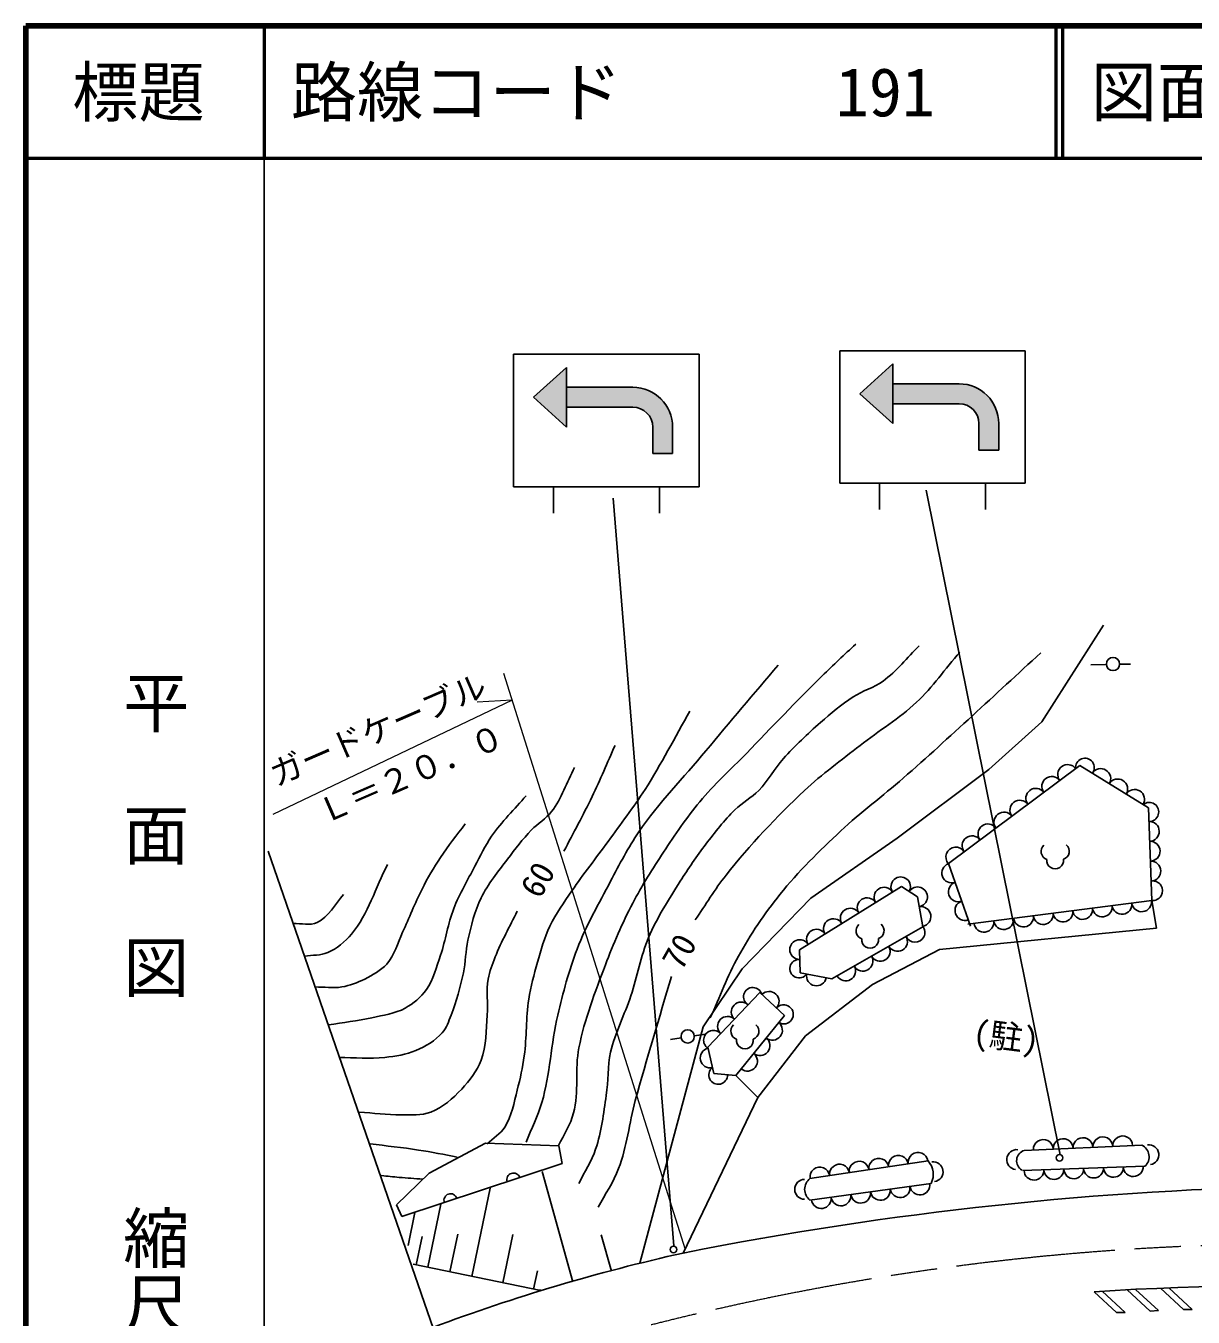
# Model space of a CAD drawing. Units: millimetres, scale not verified. Extents: x 40000 to 680000, y 20000 to 380000.
# Drawn here: x 40000 to 128117, y 282515 to 380000 of the extents above; entities that cross this region are included whole.
import ezdxf
from ezdxf.enums import TextEntityAlignment as Align

# ---------------------------------------------------------------- set-up
doc = ezdxf.new("R2010")
doc.units = ezdxf.units.MM
doc.header["$LTSCALE"] = 1000
doc.linetypes.add('CHAIN', pattern=[18.5, 12, -1.5, 3.5, -1.5])
for name, color, linetype, lineweight in [('M-BGD', 7, 'Continuous', 25), ('M-BMK', 2, 'CHAIN', 13), ('M-STR-HTXT', 7, 'Continuous', 13), ('M-STR-STRC', 7, 'Continuous', 25), ('M-TTL', 2, 'Continuous', 140), ('M-TTL-BAND', 7, 'Continuous', 25), ('M-TTL-LINE', 7, 'Continuous', 50), ('M-TTL-TXT', 7, 'Continuous', 50)]:
    doc.layers.add(name, color=color, linetype=linetype, lineweight=lineweight)
doc.styles.add('@ＭＳ ゴシック', font='')
doc.styles.add('ＭＳ ゴシック', font='')
doc.styles.get('@ＭＳ ゴシック').set_extended_font_data('@MS Gothic')
doc.styles.get('ＭＳ ゴシック').set_extended_font_data('MS Gothic')

msp = doc.modelspace()

# ---------------------------------------------------------------- hatches: boundary and pattern name
at = {"layer": 'M-STR-STRC'}
for points in [[(80823, 352710), (80823, 354210), (78323, 351960), (80823, 349710), (80823, 351210)], [(105443, 352976), (105443, 354476), (102943, 352226), (105443, 349976), (105443, 351476)], [(110443, 352976), (105443, 352976), (105443, 351476), (110443, 351476, -0.41421), (111943, 349976), (111943, 347976), (113443, 347976), (113443, 349976, 0.41421)], [(85823, 352710), (80823, 352710), (80823, 351210), (85823, 351210, -0.41421), (87323, 349710), (87323, 347710), (88823, 347710), (88823, 349710, 0.41421)]]:
    msp.add_hatch(color=256, dxfattribs=at).paths.add_polyline_path(points)

# ---------------------------------------------------------------- linework, layer by layer
at = {"layer": 'M-BGD'}
for p, q in [((116689, 327447), (121347, 334766)), ((120401, 331756), (121566, 331781)), ((122564, 331804), (123395, 331822)), ((112697, 323854), (116689, 327447)), ((105777, 318664), (112697, 323854)), ((119550, 324154), (109636, 316768)), ((124740, 320960), (119550, 324154)), ((125007, 313973), (124740, 320960)), ((99256, 314139), (105777, 318664)), ((72214, 277470), (58285, 317699)), ((109636, 316768), (111300, 312043)), ((106110, 315038), (98391, 310247)), ((107307, 314239), (106110, 315038)), ((94066, 308816), (99256, 314139)), ((107706, 311977), (107307, 314239)), ((111100, 312176), (125007, 313973)), ((125339, 311877), (125007, 313973)), ((100853, 308051), (107706, 311977)), ((108971, 310280), (125339, 311877)), ((98391, 310247), (98458, 308517)), ((103914, 307619), (108971, 310280)), ((91138, 304425), (94066, 308816)), ((98458, 308517), (100853, 308051)), ((98857, 303759), (103914, 307619)), ((95397, 307020), (91471, 302894)), ((97260, 305290), (95397, 307020)), ((93600, 300765), (97260, 305290)), ((86347, 286592), (91138, 304425)), ((88662, 303477), (89472, 303598)), ((90458, 303746), (91323, 303876)), ((95264, 299102), (98857, 303759)), ((91471, 302894), (91937, 300898)), ((91937, 300898), (93600, 300765)), ((95264, 299102), (93600, 300765)), ((89624, 287357), (95264, 299102)), ((74703, 295642), (70445, 293379)), ((80226, 295442), (74703, 295642)), ((80492, 294111), (80226, 295442)), ((124241, 295508), (115358, 295109)), ((80492, 294111), (68382, 290119)), ((81289, 285187), (78979, 293505)), ((108106, 294311), (99189, 292980)), ((115225, 293579), (124474, 293912)), ((70445, 293379), (67983, 290984)), ((99189, 291350), (108339, 292614)), ((73675, 285593), (75050, 292242)), ((67983, 290984), (68382, 290119)), ((70341, 286283), (71326, 291046)), ((68859, 287924), (69375, 290419)), ((69467, 286464), (69909, 288598)), ((72008, 285938), (72598, 288791)), ((76002, 285112), (76758, 288764)), ((84200, 285996), (83438, 288741)), ((69228, 286513), (78876, 284517)), ((78329, 284630), (78617, 286021)), ((78819, 284529), (78834, 284602))]:
    msp.add_line(p, q, dxfattribs=at)
for centre, radius in [((122064, 331822), 500), ((89959, 303709), 500), ((118035, 294548), 250), ((88890, 287628), 250)]:
    msp.add_circle(centre, radius, dxfattribs=at)
for centre, radius, start, end in [((119947, 324005), 707, 321.79816, 186.45037), ((118643, 323477), 750, 36.68487, 216.68487), ((121141, 323174), 750, 328.3925, 148.3925), ((117440, 322581), 750, 36.68487, 216.68487), ((122419, 322388), 750, 328.3925, 148.3925), ((116237, 321685), 750, 36.68487, 216.68487), ((123696, 321602), 750, 328.3925, 148.3925), ((115034, 320789), 750, 36.68487, 216.68487), ((124797, 320656), 720, 268.56489, 129.91857), ((113831, 319893), 750, 36.68487, 216.68487), ((124808, 319187), 750, 272.18164, 92.18164), ((111425, 318101), 750, 36.68487, 216.68487), ((112628, 318997), 750, 36.68487, 216.68487), ((110196, 317250), 746, 32.6786, 222.07579), ((117275, 317674), 636, 131.89258, 251.61557), ((118122, 317681), 636, 289.3307, 49.05368), ((124865, 317688), 750, 272.18164, 92.18164), ((117704, 316990), 635, 172.61329, 8.33297), ((124922, 316189), 750, 272.18164, 92.18164), ((109891, 316043), 750, 109.39781, 289.39781), ((104784, 314215), 750, 31.82745, 211.82745), ((106039, 315011), 736, 331.09304, 212.98756), ((107307, 314239), 750, 280.00766, 146.30812), ((110390, 314628), 750, 109.39781, 289.39781), ((125063, 314706), 742, 263.13353, 98.71119), ((103509, 313424), 750, 31.82745, 211.82745), ((110888, 313213), 750, 109.39781, 289.39781), ((124231, 313873), 750, 187.36108, 7.36108), ((102235, 312633), 750, 31.82745, 211.82745), ((107568, 312762), 750, 280.00798, 100.00798), ((116792, 312912), 750, 187.36108, 7.36108), ((118280, 313104), 750, 187.36108, 7.36108), ((119768, 313296), 750, 187.36108, 7.36108), ((121255, 313488), 750, 187.36108, 7.36108), ((122743, 313681), 750, 187.36108, 7.36108), ((100960, 311842), 750, 31.82745, 211.82745), ((103302, 311686), 636, 131.89258, 251.61557), ((104149, 311693), 636, 289.3307, 49.05368), ((107121, 311560), 741, 204.30455, 38.77252), ((112329, 312335), 750, 187.36108, 7.36108), ((113817, 312528), 750, 187.36108, 7.36108), ((115305, 312720), 750, 187.36108, 7.36108), ((98413, 310266), 745, 31.43609, 270.46478), ((99686, 311051), 750, 31.82745, 211.82745), ((103731, 311001), 635, 172.61329, 8.33297), ((105795, 310882), 750, 209.80475, 29.80475), ((104493, 310136), 750, 209.80475, 29.80475), ((98369, 308823), 700, 85.89359, 325.11649), ((103192, 309391), 750, 209.80475, 29.80475), ((99679, 308279), 750, 168.99646, 348.99646), ((101890, 308645), 750, 209.80475, 29.80475), ((94879, 306698), 703, 13.9354, 239.01169), ((96111, 306357), 750, 317.1211, 137.1211), ((94000, 305552), 750, 46.42027, 226.42027), ((92966, 304466), 750, 46.42027, 226.42027), ((97210, 305376), 724, 238.40976, 139.45676), ((91899, 303429), 738, 41.87047, 236.26476), ((93853, 304100), 636, 131.89258, 251.61557), ((94700, 304107), 636, 289.3307, 49.05368), ((96359, 304176), 750, 231.03325, 51.03325), ((94282, 303416), 635, 172.61329, 8.33297), ((95416, 303010), 750, 231.03325, 51.03325), ((91660, 302085), 750, 103.13402, 283.13402), ((94473, 301844), 750, 231.03325, 51.03325), ((92261, 300798), 704, 127.7204, 1.46714), ((116803, 295174), 750, 2.57336, 182.57336), ((118301, 295241), 750, 2.57336, 182.57336), ((119800, 295309), 750, 2.57336, 182.57336), ((121298, 295376), 750, 2.57336, 182.57336), ((122797, 295444), 750, 2.57336, 182.57336), ((123814, 294631), 976, 312.55825, 64.03604), ((124780, 294772), 750, 278.29714, 98.29714), ((104389, 293756), 750, 8.48894, 188.48894), ((105873, 293978), 750, 8.48894, 188.48894), ((107356, 294199), 750, 8.48894, 188.48894), ((114796, 294414), 750, 83.65981, 263.65981), ((115620, 294322), 829, 108.41276, 238.90686), ((99939, 293092), 750, 8.48894, 188.48894), ((101422, 293313), 750, 8.48894, 188.48894), ((102906, 293535), 750, 8.48894, 188.48894), ((106984, 293292), 1515, 333.39693, 42.23366), ((108485, 293498), 750, 277.81529, 97.81529), ((116102, 293610), 750, 182.06011, 2.06011), ((117601, 293664), 750, 182.06011, 2.06011), ((119100, 293718), 750, 182.06011, 2.06011), ((120599, 293772), 750, 182.06011, 2.06011), ((122098, 293826), 750, 182.06011, 2.06011), ((123597, 293880), 750, 182.06011, 2.06011), ((76811, 292898), 500, 18.24585, 198.24585), ((98790, 292165), 750, 90, 270), ((99822, 292165), 1032, 127.79394, 232.20606), ((107479, 292495), 750, 187.86741, 7.86741), ((72063, 291332), 500, 18.24585, 198.24585), ((141303, 27713), 264738, 90.94571, 101.25684), ((100049, 291469), 750, 187.86741, 7.86741), ((101535, 291674), 750, 187.86741, 7.86741), ((103021, 291879), 750, 187.86741, 7.86741), ((104507, 292085), 750, 187.86741, 7.86741), ((105993, 292290), 750, 187.86741, 7.86741), ((120463, 148945), 141806, 102.56053, 110.52948)]:
    msp.add_arc(centre, radius, start, end, dxfattribs=at)
for points, knots in [([(80220, 295467), (80597, 296288), (81122, 297055), (81351, 297929), (81767, 299522), (81431, 301237), (81750, 302853), (82174, 305000), (82969, 307061), (83746, 309107), (84349, 310695), (85025, 312259), (85809, 313765), (86503, 315098), (87310, 316370), (88138, 317624), (88995, 318924), (89868, 320221), (90866, 321417), (91951, 322718), (93213, 323861), (94392, 325077), (96293, 327035), (98170, 329017), (100115, 330932), (100942, 331747), (101800, 332529), (102643, 333328)], [0, 0, 0, 0, 1, 1, 1, 2, 2, 2, 3, 3, 3, 4, 4, 4, 5, 5, 5, 6, 6, 6, 7, 7, 7, 8, 8, 8, 9, 9, 9, 9]), ([(81750, 292606), (82171, 293471), (82708, 294289), (83014, 295201), (83453, 296508), (83609, 297896), (83813, 299260), (83974, 300340), (83903, 301455), (84145, 302520), (84479, 303991), (85202, 305347), (85676, 306779), (86156, 308231), (86406, 309763), (87007, 311170), (87646, 312668), (88539, 314047), (89402, 315429), (90002, 316389), (90644, 317324), (91332, 318223), (92020, 319123), (92719, 320024), (93527, 320818), (94079, 321359), (94784, 321730), (95324, 322282), (96031, 323005), (96513, 323923), (97187, 324678), (98054, 325648), (99002, 326548), (99982, 327406), (100766, 328092), (101569, 328767), (102444, 329335), (103159, 329800), (104016, 330030), (104706, 330533), (105733, 331281), (106525, 332307), (107434, 333195)], [0, 0, 0, 0, 1, 1, 1, 2, 2, 2, 3, 3, 3, 4, 4, 4, 5, 5, 5, 6, 6, 6, 7, 7, 7, 8, 8, 8, 9, 9, 9, 10, 10, 10, 11, 11, 11, 12, 12, 12, 13, 13, 13, 14, 14, 14, 14]), ([(90533, 312501), (91309, 313632), (92005, 314823), (92862, 315894), (94675, 318162), (96663, 320299), (98784, 322282), (100097, 323510), (101563, 324563), (102976, 325676), (104381, 326782), (105935, 327708), (107234, 328936), (108446, 330081), (109408, 331464), (110495, 332729)], [0, 0, 0, 0, 1, 1, 1, 2, 2, 2, 3, 3, 3, 4, 4, 4, 5, 5, 5, 5]), ([(91664, 305115), (92374, 306668), (92960, 308283), (93794, 309773), (94707, 311405), (95748, 312974), (96921, 314430), (98308, 316154), (99900, 317707), (101512, 319221), (103015, 320633), (104686, 321854), (106236, 323214), (109754, 326299), (113156, 329513), (116616, 332662)], [0, 0, 0, 0, 1, 1, 1, 2, 2, 2, 3, 3, 3, 4, 4, 4, 5, 5, 5, 5]), ([(77758, 295733), (78157, 296731), (78658, 297694), (78955, 298727), (79572, 300872), (79639, 303143), (80153, 305315), (80553, 307002), (80987, 308690), (81617, 310305), (82309, 312079), (83251, 313747), (84145, 315429), (84817, 316692), (85461, 317978), (86275, 319155), (87780, 321332), (89634, 323245), (91332, 325276), (93138, 327438), (94969, 329579), (96788, 331731)], [0, 0, 0, 0, 1, 1, 1, 2, 2, 2, 3, 3, 3, 4, 4, 4, 5, 5, 5, 6, 6, 6, 7, 7, 7, 7]), ([(74830, 295600), (75274, 296021), (75832, 296348), (76161, 296864), (76688, 297693), (76838, 298710), (77092, 299659), (77321, 300512), (77501, 301379), (77625, 302254), (77823, 303664), (77736, 305106), (77957, 306512), (78106, 307458), (78357, 308387), (78623, 309307), (78889, 310230), (79142, 311167), (79554, 312035), (80003, 312980), (80631, 313830), (81218, 314697), (82081, 315971), (83045, 317175), (83946, 318423), (84886, 319725), (85874, 320996), (86740, 322349), (87967, 324265), (89003, 326297), (90134, 328271)], [0, 0, 0, 0, 1, 1, 1, 2, 2, 2, 3, 3, 3, 4, 4, 4, 5, 5, 5, 6, 6, 6, 7, 7, 7, 8, 8, 8, 9, 9, 9, 10, 10, 10, 10]), ([(80619, 317691), (81329, 319066), (82076, 320422), (82748, 321816), (83360, 323086), (83901, 324389), (84478, 325676)], [0, 0, 0, 0, 1, 1, 1, 2, 2, 2, 2]), ([(63651, 302121), (64805, 302121), (65965, 301991), (67111, 302121), (67903, 302210), (68709, 302338), (69440, 302653), (70175, 302969), (70907, 303384), (71436, 303984), (71765, 304356), (71921, 304853), (72102, 305315), (72507, 306347), (72803, 307424), (73033, 308509), (73205, 309319), (73186, 310162), (73366, 310970), (73608, 312059), (73878, 313160), (74364, 314164), (74879, 315228), (75653, 316146), (76360, 317092), (76927, 317849), (77507, 318601), (78157, 319288), (78632, 319789), (79266, 320137), (79687, 320685), (80449, 321676), (80841, 322903), (81417, 324012)], [0, 0, 0, 0, 1, 1, 1, 2, 2, 2, 3, 3, 3, 4, 4, 4, 5, 5, 5, 6, 6, 6, 7, 7, 7, 8, 8, 8, 9, 9, 9, 10, 10, 10, 11, 11, 11, 11]), ([(62853, 304583), (63940, 304760), (65039, 304873), (66113, 305115), (66969, 305308), (67872, 305426), (68642, 305847), (69262, 306186), (69827, 306669), (70239, 307244), (70782, 308005), (70998, 308956), (71303, 309839), (71702, 310994), (71860, 312227), (72301, 313366), (72732, 314476), (73342, 315508), (73898, 316560), (74302, 317323), (74670, 318112), (75163, 318822), (75925, 319921), (76893, 320863), (77758, 321883)], [0, 0, 0, 0, 1, 1, 1, 2, 2, 2, 3, 3, 3, 4, 4, 4, 5, 5, 5, 6, 6, 6, 7, 7, 7, 8, 8, 8, 8]), ([(61855, 307444), (62520, 307444), (63195, 307334), (63851, 307444), (64453, 307545), (65036, 307769), (65581, 308043), (66180, 308344), (66803, 308669), (67244, 309174), (67832, 309846), (68060, 310763), (68442, 311569), (68953, 312646), (69361, 313770), (69906, 314830), (70329, 315652), (70796, 316453), (71303, 317225), (71878, 318100), (72545, 318911), (73166, 319754)], [0, 0, 0, 0, 1, 1, 1, 2, 2, 2, 3, 3, 3, 4, 4, 4, 5, 5, 5, 6, 6, 6, 7, 7, 7, 7]), ([(61056, 309773), (61633, 309861), (62251, 309808), (62786, 310039), (63483, 310339), (64098, 310853), (64583, 311436), (65846, 312953), (66402, 314941), (67311, 316693)], [0, 0, 0, 0, 1, 1, 1, 2, 2, 2, 3, 3, 3, 3]), ([(60191, 312235), (60790, 312257), (61443, 312053), (61988, 312301), (62873, 312704), (63319, 313721), (63984, 314430)], [0, 0, 0, 0, 1, 1, 1, 2, 2, 2, 2]), ([(65182, 297995), (66224, 297929), (67265, 297783), (68309, 297796), (69066, 297805), (69864, 297726), (70571, 297995), (71475, 298339), (72234, 299024), (72900, 299725), (73506, 300363), (74052, 301099), (74364, 301921), (74769, 302989), (74738, 304177), (74830, 305315), (74903, 306221), (74745, 307146), (74896, 308043), (74993, 308617), (75213, 309165), (75429, 309706), (75902, 310895), (76538, 312013), (77092, 313166)], [0, 0, 0, 0, 1, 1, 1, 2, 2, 2, 3, 3, 3, 4, 4, 4, 5, 5, 5, 6, 6, 6, 7, 7, 7, 8, 8, 8, 8]), ([(83214, 290809), (83724, 291785), (84354, 292707), (84744, 293737), (85367, 295382), (85552, 297162), (86008, 298860), (86853, 302006), (87827, 305115), (88737, 308242)], [0, 0, 0, 0, 1, 1, 1, 2, 2, 2, 3, 3, 3, 3]), ([(65980, 295600), (67200, 295445), (68425, 295322), (69640, 295134), (70620, 294983), (71592, 294779), (72568, 294602)], [0, 0, 0, 0, 1, 1, 1, 2, 2, 2, 2]), ([(66845, 293205), (67289, 293160), (67732, 293110), (68176, 293071), (68774, 293019), (69374, 292983), (69973, 292938)], [0, 0, 0, 0, 1, 1, 1, 2, 2, 2, 2])]:
    msp.add_open_spline(points, degree=3, knots=knots, dxfattribs=at)
at = {"layer": 'M-BMK'}
msp.add_arc((135970, 90419), 197619, 83.2689, 108.58968, dxfattribs=at)
at = {"layer": 'M-STR-HTXT'}
for p, q in [((89789, 287594), (76082, 331111)), ((76714, 329105), (58648, 320465)), ((76714, 329105), (74069, 328932))]:
    msp.add_line(p, q, dxfattribs=at)
at = {"layer": 'M-STR-STRC'}
for p, q in [((76823, 355210), (90823, 355210)), ((76823, 345210), (76823, 355210)), ((90823, 355210), (90823, 346600)), ((101443, 355476), (115443, 355476)), ((101443, 345476), (101443, 355476)), ((115443, 355476), (115443, 346866)), ((80823, 354210), (78323, 351960)), ((80823, 354210), (80823, 349710)), ((105443, 354476), (102943, 352226)), ((105443, 354476), (105443, 349976)), ((110443, 352976), (105443, 352976)), ((78323, 351960), (80823, 349710)), ((85823, 352710), (80823, 352710)), ((102943, 352226), (105443, 349976)), ((85823, 351210), (80823, 351210)), ((110443, 351476), (105443, 351476)), ((111943, 349976), (111943, 347976)), ((113443, 349976), (113443, 347976)), ((87323, 349710), (87323, 347710)), ((88823, 349710), (88823, 347710)), ((88823, 347710), (87323, 347710)), ((113443, 347976), (111943, 347976)), ((90823, 346593), (90823, 345210)), ((115443, 346859), (115443, 345476)), ((90823, 345210), (76823, 345210)), ((79823, 345210), (79823, 343210)), ((87823, 345210), (87823, 343210)), ((115443, 345476), (101443, 345476)), ((104443, 345476), (104443, 343476)), ((112443, 345476), (112443, 343476)), ((88924, 287894), (84333, 344352)), ((118068, 294781), (107954, 344951)), ((125645, 284703), (127396, 283082)), ((126281, 284729), (128035, 283104)), ((120638, 284434), (122340, 282858)), ((121257, 284474), (122983, 282876)), ((123126, 284584), (124862, 282976)), ((123752, 284616), (125492, 283006)), ((122983, 282876), (122340, 282858)), ((125492, 283006), (124862, 282976)), ((127396, 283082), (128035, 283104))]:
    msp.add_line(p, q, dxfattribs=at)
for centre, radius, start, end in [((110443, 349976), 3000, 0, 90), ((85823, 349710), 3000, 0, 90), ((85823, 349710), 1500, 0, 90), ((110443, 349976), 1500, 0, 90), ((133845, 85781), 199091, 79.24176, 93.8035)]:
    msp.add_arc(centre, radius, start, end, dxfattribs=at)
at = {"layer": 'M-TTL'}
for p, q in [((40000, 380000), (40000, 20000)), ((680000, 380000), (40000, 380000))]:
    msp.add_line(p, q, dxfattribs=at)
at = {"layer": 'M-TTL-BAND'}
msp.add_line((58000, 370000), (58000, 20000), dxfattribs=at)
at = {"layer": 'M-TTL-LINE'}
for p, q in [((58000, 380000), (58000, 370000)), ((117750, 380000), (117750, 370000)), ((118250, 380000), (118250, 370000)), ((40000, 370000), (680000, 370000))]:
    msp.add_line(p, q, dxfattribs=at)

# ---------------------------------------------------------------- texts
at = {"layer": 'M-BGD', "style": 'ＭＳ ゴシック'}
for s, rotation, p in [('60', 60.514, (79902, 314824)), ('70', 60.514, (90592, 309399)), ('(駐)', 352.704, (113819, 302255))]:
    msp.add_text(s, height=1833, rotation=rotation, dxfattribs=at).set_placement(p, align=Align.BOTTOM_CENTER)
at = {"layer": 'M-STR-HTXT', "style": 'ＭＳ ゴシック'}
for s, p in [('ガードケーブル', (66574, 326885)), ('Ｌ＝２０．０', (69057, 323548))]:
    msp.add_text(s, height=1833, rotation=23.457, dxfattribs=at).set_placement(p, align=Align.MIDDLE_CENTER)
at = {"layer": 'M-TTL-BAND', "style": '@ＭＳ ゴシック'}
for s, p in [('平  面  図', (49777, 306475)), ('縮尺千分の一', (49777, 261030))]:
    msp.add_text(s, height=3666, rotation=270, dxfattribs=at).set_placement(p, align=Align.MIDDLE_RIGHT)
at = {"layer": 'M-TTL-TXT', "style": 'ＭＳ ゴシック'}
msp.add_text('標題', height=3666, dxfattribs=at).set_placement((48500, 375000), align=Align.MIDDLE_CENTER)
for s, p in [('路線コード', (60000, 375000)), ('191', (101142, 375000)), ('図面コード', (120380, 375000))]:
    msp.add_text(s, height=3666, dxfattribs=at).set_placement(p, align=Align.MIDDLE_LEFT)

doc.saveas('drawing.dxf')
